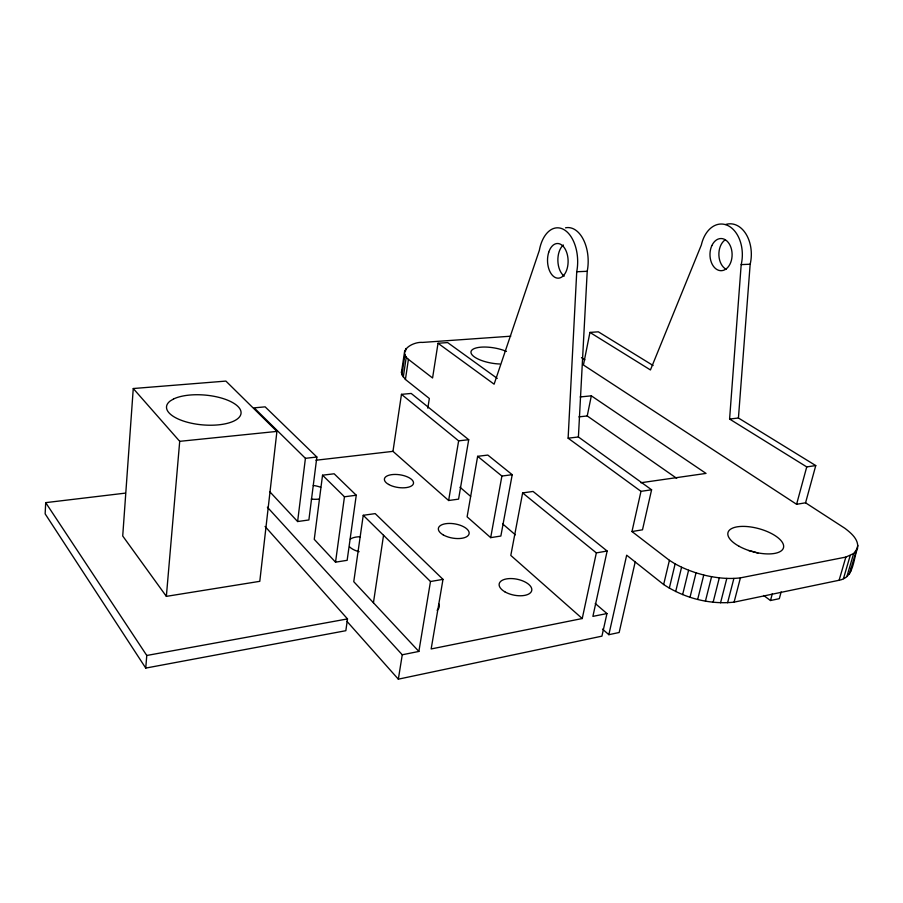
<?xml version="1.0" encoding="UTF-8"?>
<svg xmlns="http://www.w3.org/2000/svg" width="903" height="903" viewBox="0 0 903 903"><rect width="100%" height="100%" fill="white"/><g stroke="black" fill="none" stroke-linecap="round" stroke-linejoin="round"><path stroke-width="1.35" d="M125.438 493.117L45.692 502.644L45.15 513.863L145.744 668.085L345.838 630.7L347.508 618.916L265.064 526.438M640.983 491.345L631.976 531.54L642.496 529.801L651.594 489.787L640.983 491.345L568.122 438.192L576.735 271.747A32.971 19.561 88.5 0 0 563.912 229.599A32.971 19.561 88.5 0 0 539.351 250.334L494.11 384.181L438.023 343.264L432.571 377.985L408.427 359.371C397.185 350.229 413.642 341.526 422.525 342.418L510.771 336.198M651.594 489.787L578.405 436.973L587.221 271.295A32.813 19.674 88.6 0 0 565.504 227.827M133.26 388.527L122.718 535.998L166.355 596.364L259.793 581.329L276.916 431.408L225.897 381.089L133.26 388.527L179.708 441.33L166.355 596.364M805.566 502.802L815.759 465.576L806.74 466.907L729.59 419.048L741.194 264.613A30.555 21.029 89.8 0 0 728.021 225.637A30.555 21.029 89.8 0 0 701.338 244.984L650.442 369.948L589.941 332.417L583.44 365.004L796.593 504.292L805.566 502.802L844.96 528.357C851.123 533.086 859.204 539.678 857.489 548.426C853.143 559.476 854.057 577.604 839.113 580.257L734.094 602.143C709.577 604.773 684.169 598.068 663.649 584.534L626.671 555.198L608.848 634.685L619.153 632.506L635.283 561.542M815.759 465.576L738.428 418.01L750.167 264.218A30.42 21.096 89.9 0 0 746.013 234.046A30.42 21.096 89.9 0 0 725.719 224.497M145.744 668.085L146.771 655.476L45.692 502.644M297.618 521.539L305.417 458.329L254.172 407.851L265.143 406.847L316.863 457.02L308.882 519.97L297.618 521.539L269.794 491.74M850.773 571.317L851.168 568.213M322.54 475.192L314.255 539.362L335.532 562.163L347.147 560.323L356.256 495.228L334.144 473.782L322.54 475.192L344.461 496.785L356.256 495.228M335.532 562.163L344.461 496.785M582.243 618.532L510.805 555.424L522.634 492.914L596.341 552.896L582.243 618.532L431.16 648.952L442.989 579.365L375.208 513.615L363.243 515.297L353.762 581.69L418.868 651.435L402.264 654.777L267.378 507.193M427.819 408.19L429.343 398.494L405.424 379.463L401.948 374.734L401.463 372.465L404.747 350.454M401.948 374.734L404.905 354.755M405.515 351.165L405.91 348.524M403.28 377.082L406.26 357.046M392.974 451.353L401.474 394.34L411.192 393.448L468.713 439.705L458.577 499.133L448.633 500.51L392.974 451.353L315.96 460.237M405.424 379.463L408.427 359.371M373.436 602.764L383.538 535.276M401.463 372.465L401.812 370.309M595.235 603.486L606.951 613.555L601.929 636.152L398.336 679.169L402.264 654.777M418.868 651.435L430.483 581.521L363.243 515.297M448.633 500.51L458.634 440.856L401.474 394.34M477.642 456.32L467.111 516.832L490.679 537.646L500.86 536.032L512.215 474.685L487.834 455.078L477.642 456.32L501.899 476.05L512.215 474.685M490.679 537.646L501.899 476.05M676.686 478.308L587.232 415.956L591.33 395.83L580.144 396.948M522.634 492.914L533.063 491.446L607.143 551.022L592.899 616.377L606.951 613.555M663.649 584.534L669.405 560.323L631.976 531.54M669.315 588.169L675.128 563.901L669.405 560.323M675.692 591.544L681.573 567.231L675.128 563.901M682.645 594.592L688.594 570.233L681.573 567.231M690.027 597.244L696.032 572.852L688.594 570.233M697.68 599.423L703.753 575.03C715.718 577.875 728.145 579.354 740.415 577.864L845.851 557.083L853.628 553.55L857.489 548.426M705.435 601.105L711.575 576.701M713.122 602.233L719.307 577.841M720.56 602.786L726.802 578.417M727.604 602.752L733.891 578.428M734.094 602.143L740.415 577.864M763.678 595.495L770.485 600.529L772.313 593.779M796.593 504.292L806.74 466.907M781.151 591.939L779.312 598.666L770.485 600.529M839.113 580.257L845.851 557.083M843.458 578.654L850.208 555.537M846.89 576.599L853.628 553.55M849.339 574.127L857.85 545.401M146.771 655.476L347.508 618.916M430.483 581.521L442.989 579.365M596.341 552.896L607.143 551.022M640.893 482.744L706.022 473.409L591.33 395.83M568.122 438.192L578.405 436.973M729.59 419.048L738.428 418.01M305.417 458.329L316.863 457.02M458.634 440.856L468.713 439.705M578.879 416.87L587.232 415.956M179.708 441.33L276.916 431.408M438.023 343.264L447.617 342.576L497.248 378.402M589.941 332.417L598.339 331.819L653.095 365.512M576.735 271.747L587.221 271.295M741.194 264.613L750.167 264.218M696.032 572.852L703.753 575.03M581.464 357.622L584.907 359.846M459.988 487.225L470.644 496.379M502.587 523.842L515.365 534.824M602.504 629.12L608.848 634.685M346.921 621.32L398.336 679.169M438.621 603.689A17.247 8.816 9.4 0 1 437.097 610.281M359.123 551.699A16.198 7.755 7.9 0 1 349.574 546.834M350.262 539.091A16.198 7.755 7.9 0 1 360.252 536.732M319.052 499.066A15.306 6.863 6.8 0 1 311.264 499.043M313.285 485.464A15.306 6.863 6.8 0 1 320.678 487.293M499.765 363.999A22.27 7.721 9.8 0 1 471.276 350.928A22.27 7.721 9.8 0 1 506.459 351.414M748.508 550.503A28.557 12.236 15.5 0 1 757.888 553.155M726.339 269.399A16.006 11.096 89.9 0 1 718.901 255.335A16.006 11.096 89.9 0 1 724.962 239.984M564.183 276.16A17.27 10.351 88.6 0 1 557.873 260.764A17.27 10.351 88.6 0 1 563.325 245.006M173.579 398.968L170.272 400.943A37.407 14.956 5 0 0 204.349 425.02A37.407 14.956 5 0 0 236.891 405.503A37.407 14.956 5 0 0 173.579 398.968M388.617 484.448A14.719 6.411 8.5 0 0 413.021 484.527A14.719 6.411 8.5 0 0 395.198 474.436A14.719 6.411 8.5 0 0 388.617 484.448M443.226 534.892A15.588 7.19 9.8 0 0 468.759 534.678A15.588 7.19 9.8 0 0 449.254 523.435A15.588 7.19 9.8 0 0 443.226 534.892M504.788 591.77A16.615 8.116 11.5 0 0 531.54 591.172A16.615 8.116 11.5 0 0 510.071 578.563A16.615 8.116 11.5 0 0 504.788 591.77M739.151 546.315A28.761 11.908 15.3 0 0 783.488 547.726A28.761 11.908 15.3 0 0 744.614 526.415A28.761 11.908 15.3 0 0 739.151 546.315M711.88 245.56A16.073 11.062 89.8 0 0 720.255 270.652A16.073 11.062 89.8 0 0 731.001 247.636A16.073 11.062 89.8 0 0 711.88 245.56M548.719 252.287A17.349 10.294 88.5 0 0 558.201 278.18A17.349 10.294 88.5 0 0 566.542 252.039A17.349 10.294 88.5 0 0 548.719 252.287"/></g></svg>
